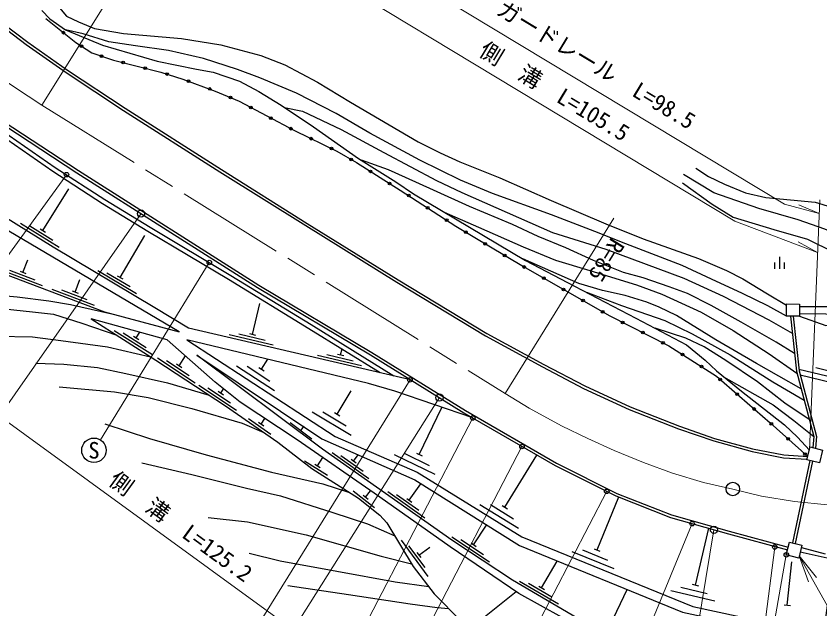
# Model space of a CAD drawing. Units: millimetres at full size, sheet at 1:1000; details may follow other scales. Extents: x 40000 to 680000, y 20000 to 380000.
# Drawn here: x 94864 to 183718, y 251530 to 317065 of the extents above; entities that cross this region are included whole.
import ezdxf
from ezdxf.enums import TextEntityAlignment as Align

# ---------------------------------------------------------------- set-up
doc = ezdxf.new("R2010")
doc.units = ezdxf.units.MM
doc.header["$LTSCALE"] = 1000
doc.linetypes.add('CHAIN', pattern=[18.5, 12, -1.5, 3.5, -1.5])
for name, color, linetype, lineweight in [('M-BGD', 7, 'Continuous', 25), ('M-BGD-EXST', 7, 'Continuous', 25), ('M-BMK', 2, 'CHAIN', 13), ('M-BMK-SRVR', 3, 'Continuous', 25), ('M-STR-HTXT', 7, 'Continuous', 13), ('M-STR-STRC', 7, 'Continuous', 25)]:
    doc.layers.add(name, color=color, linetype=linetype, lineweight=lineweight)
doc.styles.add('ＭＳ ゴシック', font='')
doc.styles.get('ＭＳ ゴシック').set_extended_font_data('MS Gothic')

# ---------------------------------------------------------------- blocks, each defined once
blk = doc.blocks.new('open_arrow')
at = {"color": 0, "linetype": 'Continuous', "lineweight": -2}
blk.add_lwpolyline([(7.5, 1.25), (0, 0), (7.5, -1.25)], dxfattribs=at)

msp = doc.modelspace()

# ---------------------------------------------------------------- linework, layer by layer
at = {"layer": 'M-BGD'}
for p, q in [((97810, 293349), (100709, 297974)), ((95370, 294159), (99617, 291519)), ((96378, 293886), (98926, 292302)), ((97513, 293533), (98108, 293164)), ((106354, 288184), (109086, 292800)), ((95628, 288734), (96158, 290138)), ((178738, 289116), (178738, 289813)), ((179271, 289116), (179271, 290444)), ((179805, 289116), (179805, 289813)), ((93077, 289056), (97755, 287290)), ((94119, 288984), (96925, 287924)), ((95301, 288858), (95955, 288611)), ((103900, 288950), (108193, 286388)), ((101384, 286560), (101914, 287964)), ((104912, 288695), (107488, 287158)), ((106054, 288364), (106655, 288005)), ((98834, 286882), (103511, 285116)), ((99875, 286810), (102682, 285750)), ((101057, 286684), (101712, 286437)), ((120999, 281879), (121825, 285302)), ((105706, 282323), (109925, 279641)), ((106711, 282039), (109242, 280430)), ((107842, 281676), (108433, 281300)), ((108137, 281488), (108538, 282118)), ((118428, 281863), (123297, 280727)), ((119470, 281928), (122391, 281246)), ((120658, 281959), (121340, 281800)), ((130737, 279606), (130892, 280269)), ((110478, 279289), (114655, 276541)), ((112896, 278416), (113605, 279494)), ((121979, 278032), (122689, 279122)), ((128166, 279590), (133035, 278454)), ((129208, 279655), (132130, 278973)), ((130396, 279686), (131078, 279527)), ((111478, 278990), (113985, 277341)), ((112604, 278609), (113189, 278224)), ((119229, 278391), (123419, 275662)), ((120395, 278348), (122908, 276711)), ((121686, 278223), (122272, 277841)), ((183274, 278208), (188133, 277027)), ((115075, 276281), (119237, 273510)), ((116074, 275977), (118571, 274314)), ((117197, 275589), (117780, 275201)), ((117489, 275395), (117796, 275856)), ((130354, 273064), (131890, 275641)), ((139434, 268592), (141940, 273808)), ((127592, 273313), (131887, 270753)), ((128758, 273317), (131335, 271781)), ((130053, 273243), (130655, 272885)), ((120556, 272571), (123020, 270860)), ((121672, 272162), (122247, 271762)), ((121959, 271962), (122378, 272565)), ((125142, 272136), (127547, 270341)), ((126344, 271238), (126703, 271719)), ((129785, 268827), (133874, 265950)), ((130775, 268497), (133229, 266770)), ((132175, 267879), (132663, 268573)), ((136661, 268593), (141168, 266428)), ((137822, 268701), (140526, 267402)), ((139119, 268744), (139750, 268441)), ((148890, 262783), (152433, 268537)), ((126752, 267916), (129280, 266301)), ((127882, 267550), (128472, 267173)), ((128177, 267361), (128758, 268270)), ((131888, 268080), (132461, 267677)), ((182618, 267943), (180682, 258823)), ((182909, 267870), (180973, 258750)), ((138331, 263547), (139612, 265368)), ((132134, 264586), (134495, 262734)), ((133225, 264112), (133775, 263680)), ((133500, 263896), (134053, 264601)), ((135941, 264495), (140031, 261618)), ((136932, 264165), (139386, 262439)), ((159081, 258058), (161475, 263908)), ((138045, 263749), (138618, 263346)), ((146132, 263071), (150390, 260450)), ((147298, 263058), (149853, 261485)), ((148592, 262966), (149188, 262599)), ((145441, 258627), (146876, 260799)), ((169946, 254173), (171435, 260441)), ((143025, 259504), (147196, 256748)), ((137418, 259135), (140387, 255112)), ((144024, 259203), (146527, 257550)), ((145149, 258820), (145733, 258434)), ((138253, 258509), (140035, 256095)), ((139177, 257762), (139593, 257198)), ((139385, 257480), (140592, 258371)), ((156313, 257894), (160941, 256001)), ((157466, 258071), (160242, 256935)), ((158757, 258191), (159405, 257926)), ((152958, 253869), (154685, 256821)), ((180105, 251939), (180627, 256747)), ((150497, 254614), (154813, 252089)), ((151512, 254368), (154101, 252853)), ((169605, 254254), (170286, 254092)), ((145521, 249772), (150126, 253441)), ((152656, 254046), (153260, 253692)), ((160547, 249738), (162407, 253683)), ((167236, 253584), (172100, 252428)), ((168347, 253936), (171266, 253243)), ((179757, 251976), (180453, 251902))]:
    msp.add_line(p, q, dxfattribs=at)
for points in [[(90687, 318325), (96152, 314172), (100565, 311076), (106907, 306880), (117564, 300092), (127051, 294154), (137091, 287891), (146891, 281964), (153203, 278546), (157718, 276176), (162740, 273855), (168203, 271729), (172069, 270386), (176279, 269224), (179731, 268547), (182374, 268376)], [(99084, 318690), (100436, 317041), (101769, 316434), (103548, 315699), (106754, 315132), (113165, 314598), (117486, 313878), (121906, 312724), (124574, 311678), (128196, 309747), (131818, 307558), (139326, 303172), (141749, 301941), (143905, 300937), (148330, 299184), (153993, 296671), (160051, 294101), (164168, 292435), (170299, 290278), (173374, 288950), (175181, 288034), (177932, 286361), (180020, 285095)], [(90502, 318089), (95975, 313929), (100396, 310828), (106744, 306629), (117403, 299838), (126892, 293899), (136934, 287635), (146742, 281703), (153062, 278282), (157585, 275907), (162622, 273579), (168099, 271448), (171979, 270100), (176210, 268932), (179692, 268249), (182299, 268080)], [(97727, 317689), (98577, 316777), (100339, 315560), (104399, 313859), (110443, 312097), (114820, 311193), (116633, 310863), (119566, 309859), (121684, 308743), (124169, 307210), (127723, 304836), (132724, 301334), (136824, 298731), (138789, 297413), (151180, 290061), (156607, 287222), (163383, 283682), (168967, 280738), (171049, 279036), (172292, 277832), (175047, 275597), (179792, 271892), (181237, 270510), (182547, 269065)], [(98137, 316792), (101465, 314137), (103221, 313009), (105649, 312196), (110853, 310881), (113295, 310096), (116885, 308780), (119527, 307652), (125649, 304399), (130319, 302149), (132490, 300879), (137335, 297820), (143479, 293833), (150939, 289376), (160427, 283958), (167029, 280615), (172276, 277256), (178216, 272104), (182374, 268376)], [(180006, 283895), (177971, 285028), (175170, 286401), (171747, 287977), (168481, 289478), (162282, 291886), (158827, 293267), (154046, 295107), (147527, 297442), (144001, 298937), (139480, 301131), (133959, 304113), (130232, 306303), (125858, 308537), (121797, 310233), (119347, 311173), (115598, 312375), (111713, 313262), (108078, 313758), (105107, 314217), (102263, 315102), (100339, 315560)], [(85107, 311198), (92285, 305827), (101592, 299727), (121532, 287054), (134029, 279630), (144375, 273206), (154446, 267370), (161165, 264031), (167197, 261641), (173621, 259823), (180145, 258066)], [(85292, 311434), (92457, 306073), (101755, 299979), (121689, 287309), (134185, 279886), (144530, 273463), (154588, 267634), (161287, 264305), (167293, 261925), (173700, 260112), (180218, 258357)], [(84388, 310278), (87424, 307944), (92955, 304056), (98909, 299925), (104412, 296355), (109418, 293291), (118350, 287974), (127212, 282545), (135102, 277663)], [(84696, 310672), (87721, 308347), (93241, 304466), (99188, 300340), (104678, 296778), (109677, 293719), (118608, 288402), (127474, 282971), (136628, 277307)], [(124518, 306977), (126530, 306557), (130795, 304525), (135510, 301992), (141319, 298881), (144120, 297546), (154176, 293137), (160044, 291301), (168674, 288103), (173022, 286120), (178069, 283487), (180657, 282020)], [(80985, 305932), (83168, 300392), (92375, 289001), (104643, 284367), (112895, 282154)], [(79573, 304127), (81937, 302830), (84370, 301045), (88102, 298370), (93512, 294936), (98965, 291545), (110191, 284847), (113915, 282609), (138457, 276880)], [(112895, 282154), (94046, 293279), (83168, 300392)], [(180906, 279780), (178868, 281008), (175006, 283221), (171691, 285070), (169078, 286384), (167058, 287134), (164162, 288116), (162015, 288731), (158696, 290050), (155634, 291447), (152584, 292714), (149737, 294012), (144987, 296029), (141009, 297810), (137924, 299211), (136045, 300053), (133052, 301126)], [(193830, 288663), (193020, 288817), (192194, 289023), (190409, 289775), (187725, 291559), (185911, 292812), (184274, 293519), (181318, 294527), (176952, 295809), (171990, 297537), (168627, 299557)], [(170014, 300250), (171385, 299321), (173155, 298481), (175485, 297523), (177742, 297007), (183201, 296509), (185970, 295656), (187887, 294609), (190040, 292942), (193050, 290616), (194423, 289793)], [(168532, 298634), (171798, 296265), (174128, 294821), (178632, 293463), (182334, 292387), (185269, 290972), (188227, 289406), (193193, 287470)], [(77428, 296276), (78746, 295606), (80986, 294013), (84176, 290573), (86778, 288042), (88287, 287037), (89210, 286677), (90815, 286402), (94972, 286031), (98477, 285573), (100897, 285178), (105437, 284154)], [(142173, 295405), (145971, 293728), (150907, 291540), (154498, 290098), (158273, 288937), (163437, 287364), (166228, 286336), (170583, 284319), (174138, 282322), (178111, 279716), (181179, 277597)], [(181442, 283878), (184363, 282853), (194564, 282934), (199947, 283752), (203479, 284818), (206238, 285821), (209541, 286698), (217015, 289019), (230821, 293851), (249367, 295671)], [(181446, 284204), (190239, 284070), (191357, 284431), (192125, 284827), (192618, 285280), (193223, 286103), (193911, 287189), (194926, 289335), (195720, 290350), (196813, 291468), (198310, 292578)], [(181455, 284961), (190049, 284945), (191097, 285228), (191810, 285747), (192827, 286838), (193422, 287865), (194370, 289719), (194881, 290439), (196307, 291756)], [(181636, 275869), (176725, 278643), (172212, 281271), (167866, 283955), (165966, 284904), (164600, 285432), (162197, 286176), (159687, 286726), (157078, 287504), (150880, 290239)], [(157917, 286538), (161787, 285076), (166580, 283398), (169604, 281951), (173790, 279625), (178521, 276616), (181970, 274607)], [(88972, 284600), (90705, 284495), (93578, 284706), (96690, 284374), (99009, 284098), (102138, 283136), (106008, 281775)], [(103152, 283591), (110307, 279042), (118005, 273978), (123793, 269957), (127565, 267041), (132700, 263761), (135090, 261887), (135840, 261049), (138757, 256216), (141084, 253184), (144046, 250179), (149478, 243362), (152759, 241552), (161537, 238401), (171344, 242682)], [(171344, 242682), (163137, 246379), (155212, 250567), (150446, 253224), (142845, 258391), (134438, 264335), (125917, 270238), (119618, 274381), (116866, 276609), (111581, 281285), (103152, 283591)], [(180449, 283889), (181126, 277799), (183034, 270579), (182921, 269360)], [(180752, 283886), (181422, 277854), (183338, 270605), (183216, 269286)], [(182533, 272474), (179857, 274274), (176819, 276625), (173330, 278980), (170927, 280518), (168889, 281474), (165495, 282568)], [(92716, 281690), (96668, 281624), (99817, 281216), (104975, 280503), (109725, 279412)], [(145346, 272643), (136724, 275592), (133823, 276462), (113720, 281265)], [(113720, 281265), (130118, 270581), (139183, 266644), (150761, 259517), (169664, 251784), (177363, 250142), (184174, 249239)], [(185186, 257026), (184080, 248513), (171035, 244143), (165380, 246466), (157403, 250226), (149724, 254719), (143030, 259141), (128746, 269190), (114842, 279570)], [(114842, 279570), (128672, 270341), (138930, 265797), (150494, 258524), (168540, 251190), (176639, 249432), (184080, 248513)], [(97045, 278684), (100129, 278602), (103849, 278203), (106999, 277573), (111593, 276530), (116214, 275157)], [(181400, 278046), (187577, 276545), (191572, 275905), (198477, 275935), (202118, 276124), (208147, 277495), (209775, 277897)], [(181543, 277394), (187459, 275956), (191526, 275304), (198494, 275335), (202201, 275527), (208285, 276911), (209942, 277320)], [(173073, 277198), (178559, 274096), (180843, 272343), (183034, 270579)], [(99644, 276078), (105749, 275514), (109454, 274892), (114277, 273704), (119855, 272063), (122252, 271028)], [(104671, 272005), (109615, 270358), (115879, 268555), (123090, 266664), (128764, 265341), (131711, 264393)], [(108774, 267687), (114308, 266385), (120341, 264895), (124098, 264034), (129889, 262200), (133710, 260936), (136716, 259597)], [(116086, 261654), (120460, 261170), (126917, 259715), (135204, 257354), (138570, 256527)], [(181552, 257858), (185186, 257026), (196059, 255695)], [(181670, 258330), (184286, 257626)], [(140470, 253984), (136769, 254477), (130326, 255650), (124059, 256807), (120640, 257639)], [(124892, 254127), (131622, 253134), (138426, 252086), (141405, 251673), (142685, 251560)]]:
    msp.add_lwpolyline(points, dxfattribs=at)
for points in [[(180021, 285251), (181458, 285234), (181442, 283878), (180006, 283895)], [(182639, 269431), (184011, 269085), (183658, 267682), (182286, 268027)], [(180356, 258905), (181728, 258560), (181375, 257156), (180003, 257502)]]:
    msp.add_lwpolyline(points, close=True, dxfattribs=at)
for centre in [(100091, 315232), (102090, 313735), (104317, 312642), (106711, 311927), (109135, 311315), (111546, 310658), (113917, 309868), (116265, 309007), (118577, 308058), (120822, 306964), (123030, 305791), (125237, 304618), (127481, 303516), (129734, 302431), (131916, 301215), (134042, 299899), (136156, 298565), (138262, 297219), (140359, 295858), (142457, 294497), (144579, 293176), (146725, 291894), (148871, 290611), (151018, 289330), (153189, 288091), (155360, 286851), (157531, 285612), (159702, 284372), (161912, 283206), (164143, 282077), (166373, 280947), (168515, 279663), (170621, 278315), (172680, 276905), (174568, 275268), (176457, 273630), (178344, 271989), (180205, 270320), (182066, 268651)]:
    msp.add_circle(centre, 150, dxfattribs=at)
at = {"layer": 'M-BGD-EXST'}
for centre, radius in [((100441, 299527), 250), ((116219, 289824), 250), ((138413, 276853), 250), ((145346, 272643), 250), ((103472, 269066), 1350), ((150784, 269492), 250), ((160153, 264534), 250), ((169600, 260961), 250), ((178727, 258373), 250), ((180003, 257502), 250)]:
    msp.add_circle(centre, radius, dxfattribs=at)
at = {"layer": 'M-BMK'}
msp.add_lwpolyline([(87599, 314381), (91174, 311546), (94682, 309194), (97722, 307209), (148918, 275328), (151579, 273707), (155140, 271773), (158049, 270360), (160956, 269036), (164231, 267709), (167437, 266542), (170847, 265512), (174089, 264786), (177276, 263987), (180917, 263411), (184537, 263019)], dxfattribs=at)
at = {"layer": 'M-BMK-SRVR'}
msp.add_circle((174089, 264786), 750, dxfattribs=at)
msp.add_circle((174089, 264786), 750, dxfattribs=at)
at = {"layer": 'M-STR-HTXT'}
for p, q in [((97722, 307209), (110086, 327023)), ((100441, 299527), (87578, 281819)), ((183637, 295234), (181383, 296208)), ((183700, 296759), (182547, 269065)), ((108675, 295225), (90508, 269253)), ((148918, 275328), (160930, 294716)), ((183458, 290941), (181305, 292121)), ((116219, 289824), (104178, 270217)), ((138413, 276853), (121088, 248922)), ((141662, 274890), (123180, 245546)), ((145346, 272643), (130646, 244369)), ((150784, 269492), (136084, 241218)), ((160153, 264534), (145453, 236260)), ((169600, 260961), (157293, 231199)), ((172005, 260280), (166974, 229932)), ((178727, 258373), (175063, 229438)), ((180003, 257502), (175063, 229438))]:
    msp.add_line(p, q, dxfattribs=at)
for points in [[(112610, 336791), (179811, 296285), (183637, 295234)], [(183458, 290941), (174309, 294405), (104799, 336354)], [(193763, 231310), (178476, 231007), (164478, 232715), (145480, 238345), (129809, 246101), (68844, 290421)], [(181433, 257385), (196759, 230206), (233981, 230206)]]:
    msp.add_lwpolyline(points, dxfattribs=at)
at = {"layer": 'M-STR-STRC'}
for centre in [(108675, 295225), (141662, 274890), (172005, 260280)]:
    msp.add_circle(centre, 400, dxfattribs=at)

# ---------------------------------------------------------------- block references
at = {"layer": 'M-STR-HTXT', "xscale": 400, "yscale": 400, "rotation": 299.4}
msp.add_blockref('open_arrow', (181433, 257385), dxfattribs=at)

# ---------------------------------------------------------------- texts
at = {"layer": 'M-BGD-EXST', "style": 'ＭＳ ゴシック'}
msp.add_text('S', height=1833, dxfattribs=at).set_placement((103472, 269066), align=Align.MIDDLE_CENTER)
at = {"layer": 'M-STR-HTXT', "style": 'ＭＳ ゴシック'}
for s, rotation, p in [('ガードレール\u3000L=98.5', 328.92, (158243, 310431)), ('側\u3000溝\u3000L=105.5', 328.889, (153632, 307501)), ('R=85', 238.22, (158880, 290856)), ('側\u3000溝\u3000L=125.2', 323.984, (112217, 259462))]:
    msp.add_text(s, height=1833, rotation=rotation, dxfattribs=at).set_placement(p, align=Align.BOTTOM_CENTER)

doc.saveas('drawing.dxf')
